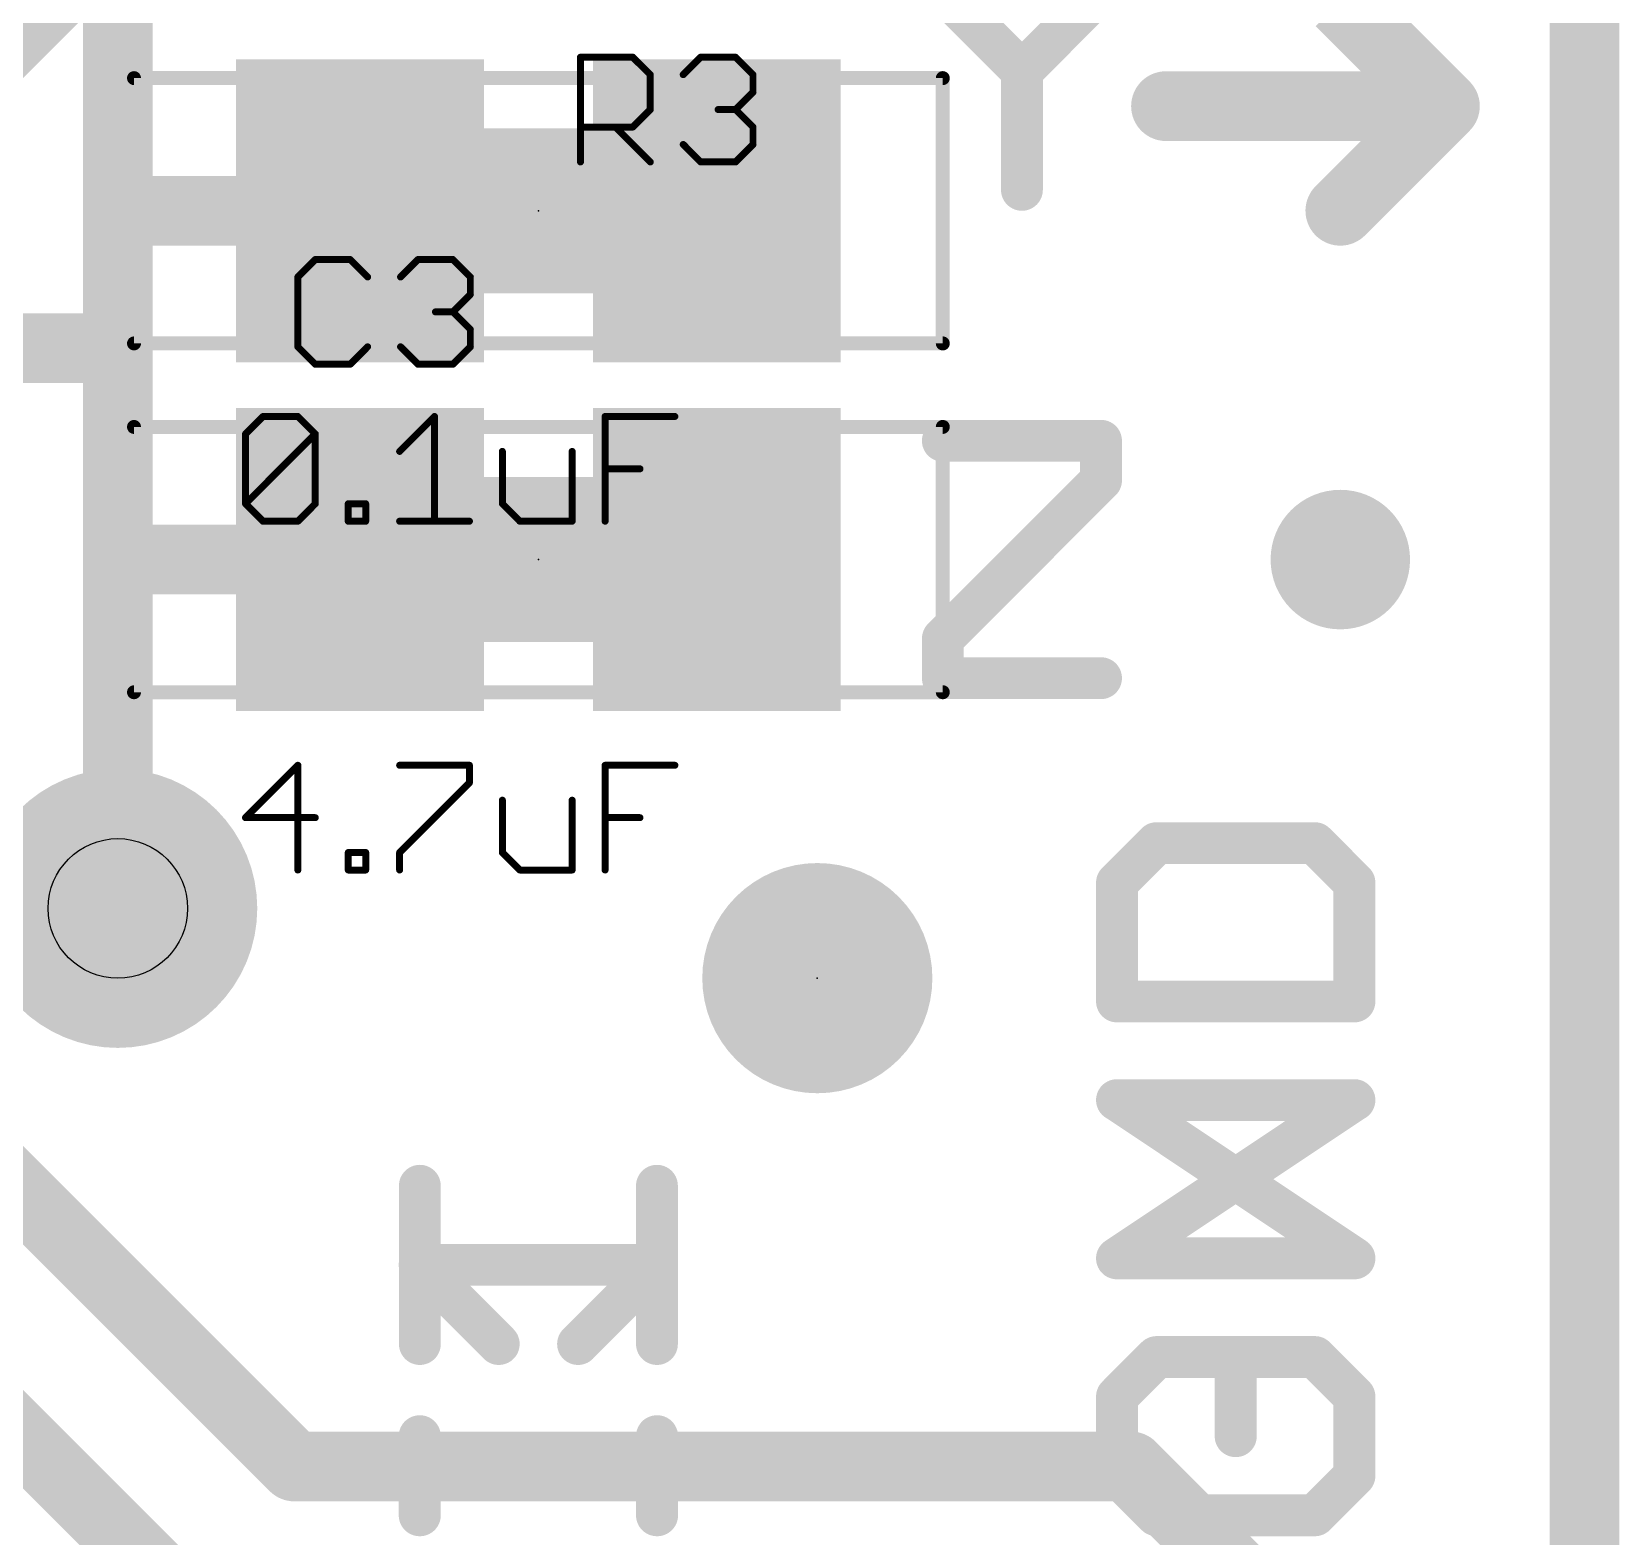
# Model space of a CAD drawing. Extents: x -36 to 72, y -7 to 16.
# Drawn here: x 9.58 to 15.37, y 2.79 to 8.27 of the extents above; entities that cross this region are included whole.
import ezdxf

# ---------------------------------------------------------------- set-up
doc = ezdxf.new("R2010")
doc.units = 0
for name, color, linetype in [('1', 12, 'CONTINUOUS'), ('16', 132, 'CONTINUOUS'), ('18', 110, 'CONTINUOUS'), ('20', 53, 'CONTINUOUS'), ('21', 53, 'CONTINUOUS'), ('22', 53, 'CONTINUOUS'), ('23', 53, 'CONTINUOUS'), ('25', 253, 'CONTINUOUS'), ('27', 253, 'CONTINUOUS'), ('29', 253, 'CONTINUOUS'), ('31', 253, 'CONTINUOUS'), ('35', 253, 'CONTINUOUS'), ('39', 12, 'CONTINUOUS'), ('44', 253, 'CONTINUOUS'), ('51', 53, 'CONTINUOUS')]:
    doc.layers.add(name, color=color, linetype=linetype)

# ---------------------------------------------------------------- blocks, each defined once
blk = doc.blocks.new('RECT')
blk.add_solid([(-0.5, -0.5), (0.5, -0.5), (-0.5, 0.5), (0.5, 0.5)])
blk = doc.blocks.new('PIE')
at = {"const_width": 0.5}
blk.add_lwpolyline([(0, -0.25, 1), (0, 0.25, 1), (0, -0.25)], format="xyb", dxfattribs=at)
blk = doc.blocks.new('ROUNDV')
at = {"const_width": 0.5}
blk.add_lwpolyline([(0, -0.25, 1), (0, 0.25, 1), (0, -0.25)], format="xyb", dxfattribs=at)

msp = doc.modelspace()

# ---------------------------------------------------------------- linework, layer by layer
at = {"layer": '1', "const_width": 0.254}
for points in [[(15.24, 15.24), (15.24, 0)], [(9.898, 7.62), (9.898, 8.887)], [(9.898, 7.12), (9.898, 7.62)], [(9.898, 7.62), (10.78, 7.62)], [(9.898, 7.12), (8.895, 7.12)], [(9.898, 6.35), (9.898, 7.12)], [(9.898, 5.08), (9.898, 6.35)], [(9.898, 6.35), (10.78, 6.35)], [(10.541, 3.048), (8.12, 5.469)], [(11.43, 1.27), (7.62, 5.08)], [(13.589, 3.048), (10.541, 3.048)], [(13.97, 2.667), (13.589, 3.048)], [(13.97, 1.27), (13.97, 2.667)]]:
    msp.add_lwpolyline(points, dxfattribs=at)
at = {"layer": '1', "const_width": 0.127}
for points in [[(9.9615, 7.62, 1), (9.8345, 7.62)], [(9.898, 7.6835, 1), (9.898, 7.5565)], [(10.78, 7.5565, 1), (10.78, 7.6835)], [(9.8345, 7.62, 1), (9.9615, 7.62)], [(9.9615, 7.12, 1), (9.8345, 7.12)], [(9.898, 7.0565, 1), (9.898, 7.1835)], [(9.8345, 7.12, 1), (9.9615, 7.12)], [(9.9615, 6.35, 1), (9.8345, 6.35)], [(9.898, 6.4135, 1), (9.898, 6.2865)], [(10.78, 6.2865, 1), (10.78, 6.4135)], [(9.8345, 6.35, 1), (9.9615, 6.35)], [(9.8345, 5.08, 1), (9.9615, 5.08)], [(10.541, 3.1115, 1), (10.541, 2.9845)], [(10.4961, 3.0031, 1), (10.5859, 3.0929)], [(13.6339, 3.0929, 1), (13.5441, 3.0031)], [(13.589, 2.9845, 1), (13.589, 3.1115)], [(14.0335, 2.667, 1), (13.9065, 2.667)]]:
    msp.add_lwpolyline(points, format="xyb", dxfattribs=at)
at = {"layer": '16', "const_width": 0.254}
for points in [[(15.24, 15.24), (15.24, 0)], [(9.398, 8.128), (10.16, 8.89)], [(7.62, 5.08), (9.898, 5.08)]]:
    msp.add_lwpolyline(points, dxfattribs=at)
at = {"layer": '16', "const_width": 0.127}
msp.add_lwpolyline([(9.898, 5.0165, 1), (9.898, 5.1435)], format="xyb", dxfattribs=at)
at = {"layer": '20', "const_width": 0.2032}
msp.add_lwpolyline([(15.24, 15.24), (15.24, 0)], dxfattribs=at)
at = {"layer": '21'}
for points, const_width in [([(14.732, 8.001), (14.351, 8.382)], 0.254), ([(12.9032, 8.4165), (13.1913, 8.1284)], 0.1524), ([(13.1913, 8.1284), (13.4794, 8.4165)], 0.1524), ([(13.1913, 8.1284), (13.1913, 7.6962)], 0.1524), ([(14.732, 8.001), (13.716, 8.001)], 0.254), ([(14.732, 8.001), (14.351, 7.62)], 0.254), ([(11.43, 7.6505), (11.43, 7.5895)], 0.4064), ([(12.9032, 6.7825), (13.4794, 6.7825)], 0.1524), ([(13.4794, 6.7825), (13.4794, 6.6385)], 0.1524), ([(13.4794, 6.6385), (12.9032, 6.0623)], 0.1524), ([(11.43, 6.3805), (11.43, 6.3195)], 0.4064), ([(12.9032, 6.0623), (12.9032, 5.9182)], 0.1524), ([(12.9032, 5.9182), (13.4794, 5.9182)], 0.1524), ([(13.6815, 5.3175), (13.5375, 5.1734)], 0.1524), ([(14.2577, 5.3175), (13.6815, 5.3175)], 0.1524), ([(14.4018, 5.1734), (14.2577, 5.3175)], 0.1524), ([(13.5375, 5.1734), (13.5375, 4.7412)], 0.1524), ([(14.4018, 4.7412), (14.4018, 5.1734)], 0.1524), ([(13.5375, 4.7412), (14.4018, 4.7412)], 0.1524), ([(13.5375, 3.8057), (14.4018, 4.3819)], 0.1524), ([(14.4018, 4.3819), (13.5375, 4.3819)], 0.1524), ([(11.8618, 3.4939), (11.8618, 4.0701)], 0.1524), ([(14.4018, 3.8057), (13.5375, 3.8057)], 0.1524), ([(11.2856, 3.4939), (10.9975, 3.782)], 0.1524), ([(10.9975, 3.782), (11.8618, 3.782)], 0.1524), ([(13.6815, 3.4464), (13.5375, 3.3024)], 0.1524), ([(14.2577, 3.4464), (13.9696, 3.4464)], 0.1524), ([(13.9696, 3.4464), (13.9696, 3.1583)], 0.1524), ([(14.4018, 3.3024), (14.2577, 3.4464)], 0.1524), ([(13.5375, 3.3024), (13.5375, 3.0143)], 0.1524), ([(14.4018, 3.0143), (14.4018, 3.3024)], 0.1524), ([(10.9975, 2.8702), (10.9975, 3.1583)], 0.1524), ([(11.8618, 2.8702), (11.8618, 3.1583)], 0.1524), ([(11.8618, 3.0143), (10.9975, 3.0143)], 0.1524), ([(13.5375, 3.0143), (13.6815, 2.8702)], 0.1524), ([(14.2577, 2.8702), (14.4018, 3.0143)], 0.1524), ([(13.6815, 2.8702), (14.2577, 2.8702)], 0.1524)]:
    msp.add_lwpolyline(points, dxfattribs=dict(at, const_width=const_width))
for points, const_width in [([(13.2294, 8.1284, 1), (13.1532, 8.1284)], 0.0762), ([(13.1644, 8.1553, 1), (13.2183, 8.1014)], 0.0762), ([(13.1644, 8.1014, 1), (13.2183, 8.1553)], 0.0762), ([(13.716, 8.0645, 1), (13.716, 7.9375)], 0.127), ([(14.7769, 7.9561, 1), (14.6871, 8.0459)], 0.127), ([(14.6871, 7.9561, 1), (14.7769, 8.0459)], 0.127), ([(14.732, 7.9375, 1), (14.732, 8.0645)], 0.127), ([(11.5316, 7.6505, 1), (11.3284, 7.6505)], 0.2032), ([(11.3284, 7.5895, 1), (11.5316, 7.5895)], 0.2032), ([(13.1532, 7.6962, 1), (13.2294, 7.6962)], 0.0762), ([(14.3061, 7.6649, 1), (14.3959, 7.5751)], 0.127), ([(12.9032, 6.8206, 1), (12.9032, 6.7444)], 0.0762), ([(13.5175, 6.7825, 1), (13.4413, 6.7825)], 0.0762), ([(13.4794, 6.7444, 1), (13.4794, 6.8206)], 0.0762), ([(13.5064, 6.6115, 1), (13.4525, 6.6654)], 0.0762), ([(13.4413, 6.6385, 1), (13.5175, 6.6385)], 0.0762), ([(14.351, 6.223, 1), (14.351, 6.477, 1), (14.351, 6.223)], 0.254), ([(11.5316, 6.3805, 1), (11.3284, 6.3805)], 0.2032), ([(11.3284, 6.3195, 1), (11.5316, 6.3195)], 0.2032), ([(12.9413, 6.0623, 1), (12.8651, 6.0623)], 0.0762), ([(12.8763, 6.0892, 1), (12.9301, 6.0353)], 0.0762), ([(12.9032, 5.9563, 1), (12.9032, 5.8801)], 0.0762), ([(12.8651, 5.9182, 1), (12.9413, 5.9182)], 0.0762), ([(13.4794, 5.8801, 1), (13.4794, 5.9563)], 0.0762), ([(13.6815, 5.3556, 1), (13.6815, 5.2794)], 0.0762), ([(13.7085, 5.2905, 1), (13.6546, 5.3444)], 0.0762), ([(14.2847, 5.3444, 1), (14.2308, 5.2905)], 0.0762), ([(14.2577, 5.2794, 1), (14.2577, 5.3556)], 0.0762), ([(13.5756, 5.1734, 1), (13.4994, 5.1734)], 0.0762), ([(13.5105, 5.2003, 1), (13.5644, 5.1465)], 0.0762), ([(14.4399, 5.1734, 1), (14.3637, 5.1734)], 0.0762), ([(14.3749, 5.1465, 1), (14.4287, 5.2003)], 0.0762), ([(13.5375, 4.7793, 1), (13.5375, 4.7031)], 0.0762), ([(14.4018, 4.7031, 1), (14.4018, 4.7793)], 0.0762), ([(13.4994, 4.7412, 1), (13.5756, 4.7412)], 0.0762), ([(14.3637, 4.7412, 1), (14.4399, 4.7412)], 0.0762), ([(13.5375, 4.42, 1), (13.5375, 4.3438)], 0.0762), ([(14.4229, 4.3502, 1), (14.3807, 4.4136)], 0.0762), ([(14.4018, 4.3438, 1), (14.4018, 4.42)], 0.0762), ([(11.8999, 4.0701, 1), (11.8237, 4.0701)], 0.0762), ([(13.5163, 3.8374, 1), (13.5586, 3.774)], 0.0762), ([(13.5375, 3.8438, 1), (13.5375, 3.7676)], 0.0762), ([(14.4018, 3.7676, 1), (14.4018, 3.8438)], 0.0762), ([(11.0244, 3.8089, 1), (10.9705, 3.755)], 0.0762), ([(10.9975, 3.8201, 1), (10.9975, 3.7439)], 0.0762), ([(11.8618, 3.7439, 1), (11.8618, 3.8201)], 0.0762), ([(11.2586, 3.4669, 1), (11.3125, 3.5208)], 0.0762), ([(11.8237, 3.4939, 1), (11.8999, 3.4939)], 0.0762), ([(13.7085, 3.4195, 1), (13.6546, 3.4734)], 0.0762), ([(13.9696, 3.4845, 1), (13.9696, 3.4083)], 0.0762), ([(14.0077, 3.4464, 1), (13.9315, 3.4464)], 0.0762), ([(14.2847, 3.4734, 1), (14.2308, 3.4195)], 0.0762), ([(14.2577, 3.4083, 1), (14.2577, 3.4845)], 0.0762), ([(13.5105, 3.3293, 1), (13.5644, 3.2754)], 0.0762), ([(13.5756, 3.3024, 1), (13.4994, 3.3024)], 0.0762), ([(14.4399, 3.3024, 1), (14.3637, 3.3024)], 0.0762), ([(14.3749, 3.2754, 1), (14.4287, 3.3293)], 0.0762), ([(11.0356, 3.1583, 1), (10.9594, 3.1583)], 0.0762), ([(11.8999, 3.1583, 1), (11.8237, 3.1583)], 0.0762), ([(13.9315, 3.1583, 1), (14.0077, 3.1583)], 0.0762), ([(10.9975, 3.0524, 1), (10.9975, 2.9762)], 0.0762), ([(11.8618, 2.9762, 1), (11.8618, 3.0524)], 0.0762), ([(13.5644, 3.0412, 1), (13.5105, 2.9873)], 0.0762), ([(14.4287, 2.9873, 1), (14.3749, 3.0412)], 0.0762), ([(13.4994, 3.0143, 1), (13.5756, 3.0143)], 0.0762), ([(14.3637, 3.0143, 1), (14.4399, 3.0143)], 0.0762), ([(10.9594, 2.8702, 1), (11.0356, 2.8702)], 0.0762), ([(11.8237, 2.8702, 1), (11.8999, 2.8702)], 0.0762), ([(13.6815, 2.9083, 1), (13.6815, 2.8321)], 0.0762), ([(13.6546, 2.8433, 1), (13.7085, 2.8971)], 0.0762), ([(14.2308, 2.8971, 1), (14.2847, 2.8433)], 0.0762), ([(14.2577, 2.8321, 1), (14.2577, 2.9083)], 0.0762)]:
    msp.add_lwpolyline(points, format="xyb", dxfattribs=dict(at, const_width=const_width))
at = {"layer": '22', "const_width": 0.1524}
for points in [[(13.5382, 5.1734), (13.6823, 5.3175)], [(13.6823, 5.3175), (14.2585, 5.3175)], [(14.2585, 5.3175), (14.4025, 5.1734)], [(13.5382, 4.7412), (13.5382, 5.1734)], [(14.4025, 5.1734), (14.4025, 4.7412)], [(14.4025, 4.7412), (13.5382, 4.7412)], [(14.4025, 3.8057), (13.5382, 4.3819)], [(13.5382, 4.3819), (14.4025, 4.3819)], [(10.9982, 3.4939), (10.9982, 4.0701)], [(13.5382, 3.8057), (14.4025, 3.8057)], [(11.8625, 3.782), (10.9982, 3.782)], [(11.5744, 3.4939), (11.8625, 3.782)], [(13.5382, 3.3024), (13.6823, 3.4464)], [(13.6823, 3.4464), (13.9704, 3.4464)], [(13.9704, 3.4464), (13.9704, 3.1583)], [(14.2585, 3.4464), (14.4025, 3.3024)], [(13.5382, 3.0143), (13.5382, 3.3024)], [(14.4025, 3.3024), (14.4025, 3.0143)], [(10.9982, 2.8702), (10.9982, 3.1583)], [(11.8625, 2.8702), (11.8625, 3.1583)], [(10.9982, 3.0143), (11.8625, 3.0143)], [(13.6823, 2.8702), (13.5382, 3.0143)], [(14.4025, 3.0143), (14.2585, 2.8702)], [(14.2585, 2.8702), (13.6823, 2.8702)]]:
    msp.add_lwpolyline(points, dxfattribs=at)
at = {"layer": '22', "const_width": 0.0762}
for points in [[(13.6823, 5.3556, 1), (13.6823, 5.2794)], [(13.7092, 5.2905, 1), (13.6553, 5.3444)], [(14.2854, 5.3444, 1), (14.2315, 5.2905)], [(14.2585, 5.2794, 1), (14.2585, 5.3556)], [(13.5763, 5.1734, 1), (13.5001, 5.1734)], [(13.5113, 5.2003, 1), (13.5651, 5.1465)], [(14.4406, 5.1734, 1), (14.3644, 5.1734)], [(14.3756, 5.1465, 1), (14.4295, 5.2003)], [(13.5382, 4.7793, 1), (13.5382, 4.7031)], [(14.4025, 4.7031, 1), (14.4025, 4.7793)], [(13.5001, 4.7412, 1), (13.5763, 4.7412)], [(14.3644, 4.7412, 1), (14.4406, 4.7412)], [(13.5593, 4.4136, 1), (13.5171, 4.3502)], [(13.5382, 4.42, 1), (13.5382, 4.3438)], [(14.4025, 4.3438, 1), (14.4025, 4.42)], [(11.0363, 4.0701, 1), (10.9601, 4.0701)], [(13.5382, 3.8438, 1), (13.5382, 3.7676)], [(14.3814, 3.774, 1), (14.4237, 3.8374)], [(14.4025, 3.7676, 1), (14.4025, 3.8438)], [(10.9982, 3.8201, 1), (10.9982, 3.7439)], [(11.8895, 3.755, 1), (11.8356, 3.8089)], [(11.8625, 3.7439, 1), (11.8625, 3.8201)], [(10.9601, 3.4939, 1), (11.0363, 3.4939)], [(11.5475, 3.5208, 1), (11.6014, 3.4669)], [(13.6823, 3.4845, 1), (13.6823, 3.4083)], [(13.7092, 3.4195, 1), (13.6553, 3.4734)], [(14.0085, 3.4464, 1), (13.9323, 3.4464)], [(13.9704, 3.4083, 1), (13.9704, 3.4845)], [(14.2854, 3.4734, 1), (14.2315, 3.4195)], [(13.5763, 3.3024, 1), (13.5001, 3.3024)], [(13.5113, 3.3293, 1), (13.5651, 3.2754)], [(14.4406, 3.3024, 1), (14.3644, 3.3024)], [(14.3756, 3.2754, 1), (14.4295, 3.3293)], [(11.0363, 3.1583, 1), (10.9601, 3.1583)], [(11.9006, 3.1583, 1), (11.8244, 3.1583)], [(13.9323, 3.1583, 1), (14.0085, 3.1583)], [(10.9982, 3.0524, 1), (10.9982, 2.9762)], [(11.8625, 2.9762, 1), (11.8625, 3.0524)], [(13.5651, 3.0412, 1), (13.5113, 2.9873)], [(14.4295, 2.9873, 1), (14.3756, 3.0412)], [(13.5001, 3.0143, 1), (13.5763, 3.0143)], [(14.3644, 3.0143, 1), (14.4406, 3.0143)], [(10.9601, 2.8702, 1), (11.0363, 2.8702)], [(11.8244, 2.8702, 1), (11.9006, 2.8702)], [(13.6823, 2.9083, 1), (13.6823, 2.8321)], [(13.6553, 2.8433, 1), (13.7092, 2.8971)], [(14.2315, 2.8971, 1), (14.2854, 2.8433)], [(14.2585, 2.8321, 1), (14.2585, 2.9083)]]:
    msp.add_lwpolyline(points, format="xyb", dxfattribs=at)
at = {"layer": '23'}
for p in [(11.43, 7.62), (11.43, 6.35), (12.446, 4.826)]:
    msp.add_point(p, dxfattribs=at)
at = {"layer": '25', "const_width": 0.0127}
for points in [[(11.5896, 8.1791, 1), (11.5769, 8.1791)], [(11.5833, 8.1855, 1), (11.5833, 8.1728)], [(11.7784, 8.1836, 1), (11.7695, 8.1746)], [(11.7739, 8.1728, 1), (11.7739, 8.1855)], [(12.021, 8.1855, 1), (12.021, 8.1728)], [(12.0255, 8.1746, 1), (12.0166, 8.1836)], [(12.1526, 8.1836, 1), (12.1437, 8.1746)], [(12.1482, 8.1728, 1), (12.1482, 8.1855)], [(11.8438, 8.1156, 1), (11.8312, 8.1156)], [(11.833, 8.1111, 1), (11.842, 8.1201)], [(11.953, 8.1201, 1), (11.962, 8.1111)], [(12.2181, 8.1156, 1), (12.2054, 8.1156)], [(12.2072, 8.1111, 1), (12.2162, 8.1201)], [(12.2054, 8.052, 1), (12.2181, 8.052)], [(12.2162, 8.0475, 1), (12.2072, 8.0565)], [(11.8312, 7.9885, 1), (11.8438, 7.9885)], [(11.842, 7.984, 1), (11.833, 7.993)], [(12.0846, 7.9948, 1), (12.0846, 7.9821)], [(12.1526, 7.993, 1), (12.1437, 7.984)], [(12.1437, 7.993, 1), (12.1526, 7.984)], [(12.1482, 7.9821, 1), (12.1482, 7.9948)], [(11.5833, 7.9313, 1), (11.5833, 7.9186)], [(11.7149, 7.9294, 1), (11.7059, 7.9204)], [(11.7695, 7.9294, 1), (11.7784, 7.9204)], [(11.7739, 7.9186, 1), (11.7739, 7.9313)], [(12.2181, 7.9249, 1), (12.2054, 7.9249)], [(12.2072, 7.9204, 1), (12.2162, 7.9294)], [(11.962, 7.8658, 1), (11.953, 7.8569)], [(12.2054, 7.8614, 1), (12.2181, 7.8614)], [(12.2162, 7.8569, 1), (12.2072, 7.8658)], [(11.833, 7.7933, 1), (11.842, 7.8023)], [(12.021, 7.8042, 1), (12.021, 7.7915)], [(12.0166, 7.7933, 1), (12.0255, 7.8023)], [(12.1437, 7.8023, 1), (12.1526, 7.7933)], [(12.1482, 7.7915, 1), (12.1482, 7.8042)], [(11.5769, 7.7978, 1), (11.5896, 7.7978)], [(10.6173, 7.4489, 1), (10.6173, 7.4362)], [(10.6217, 7.438, 1), (10.6128, 7.447)], [(10.7489, 7.447, 1), (10.7399, 7.438)], [(10.7444, 7.4362, 1), (10.7444, 7.4489)], [(10.9915, 7.4489, 1), (10.9915, 7.4362)], [(10.9959, 7.438, 1), (10.987, 7.447)], [(11.1231, 7.447, 1), (11.1141, 7.438)], [(11.1186, 7.4362, 1), (11.1186, 7.4489)], [(10.5492, 7.3835, 1), (10.5582, 7.3745)], [(10.5601, 7.379, 1), (10.5474, 7.379)], [(10.8034, 7.3745, 1), (10.8124, 7.3835)], [(10.9234, 7.3835, 1), (10.9324, 7.3745)], [(11.1885, 7.379, 1), (11.1758, 7.379)], [(11.1776, 7.3745, 1), (11.1866, 7.3835)], [(11.1758, 7.3154, 1), (11.1885, 7.3154)], [(11.1866, 7.3109, 1), (11.1776, 7.3199)], [(11.055, 7.2582, 1), (11.055, 7.2455)], [(11.1231, 7.2564, 1), (11.1141, 7.2474)], [(11.1141, 7.2564, 1), (11.1231, 7.2474)], [(11.1186, 7.2455, 1), (11.1186, 7.2582)], [(11.1885, 7.1883, 1), (11.1758, 7.1883)], [(11.1776, 7.1838, 1), (11.1866, 7.1928)], [(10.5582, 7.1292, 1), (10.5492, 7.1203)], [(10.5474, 7.1248, 1), (10.5601, 7.1248)], [(10.8124, 7.1203, 1), (10.8034, 7.1292)], [(10.9324, 7.1292, 1), (10.9234, 7.1203)], [(11.1758, 7.1248, 1), (11.1885, 7.1248)], [(11.1866, 7.1203, 1), (11.1776, 7.1292)], [(10.6173, 7.0676, 1), (10.6173, 7.0549)], [(10.6128, 7.0567, 1), (10.6217, 7.0657)], [(10.7399, 7.0657, 1), (10.7489, 7.0567)], [(10.7444, 7.0549, 1), (10.7444, 7.0676)], [(10.9915, 7.0676, 1), (10.9915, 7.0549)], [(10.987, 7.0567, 1), (10.9959, 7.0657)], [(11.1141, 7.0657, 1), (11.1231, 7.0567)], [(11.1186, 7.0549, 1), (11.1186, 7.0676)]]:
    msp.add_lwpolyline(points, format="xyb", dxfattribs=at)
at = {"layer": '25', "const_width": 0.0254}
for points in [[(11.5833, 7.7978), (11.5833, 8.1791)], [(11.5833, 8.1791), (11.7739, 8.1791)], [(11.7739, 8.1791), (11.8375, 8.1156)], [(11.9575, 8.1156), (12.021, 8.1791)], [(12.021, 8.1791), (12.1482, 8.1791)], [(12.1482, 8.1791), (12.2117, 8.1156)], [(11.8375, 8.1156), (11.8375, 7.9885)], [(12.2117, 8.1156), (12.2117, 8.052)], [(12.2117, 8.052), (12.1482, 7.9885)], [(11.8375, 7.9885), (11.7739, 7.9249)], [(12.1482, 7.9885), (12.0846, 7.9885)], [(12.1482, 7.9885), (12.2117, 7.9249)], [(11.7739, 7.9249), (11.5833, 7.9249)], [(11.7104, 7.9249), (11.8375, 7.7978)], [(12.2117, 7.9249), (12.2117, 7.8614)], [(12.021, 7.7978), (11.9575, 7.8614)], [(12.2117, 7.8614), (12.1482, 7.7978)], [(12.1482, 7.7978), (12.021, 7.7978)], [(10.6173, 7.4425), (10.5537, 7.379)], [(10.7444, 7.4425), (10.6173, 7.4425)], [(10.8079, 7.379), (10.7444, 7.4425)], [(10.9279, 7.379), (10.9915, 7.4425)], [(10.9915, 7.4425), (11.1186, 7.4425)], [(11.1186, 7.4425), (11.1821, 7.379)], [(10.5537, 7.379), (10.5537, 7.1248)], [(11.1821, 7.379), (11.1821, 7.3154)], [(11.1821, 7.3154), (11.1186, 7.2519)], [(11.1186, 7.2519), (11.055, 7.2519)], [(11.1186, 7.2519), (11.1821, 7.1883)], [(11.1821, 7.1883), (11.1821, 7.1248)], [(10.5537, 7.1248), (10.6173, 7.0612)], [(10.7444, 7.0612), (10.8079, 7.1248)], [(10.9915, 7.0612), (10.9279, 7.1248)], [(11.1821, 7.1248), (11.1186, 7.0612)], [(10.6173, 7.0612), (10.7444, 7.0612)], [(11.1186, 7.0612), (10.9915, 7.0612)]]:
    msp.add_lwpolyline(points, dxfattribs=at)
at = {"layer": '27', "const_width": 0.0254}
for points in [[(10.3632, 6.8075), (10.4268, 6.871)], [(10.4268, 6.871), (10.5539, 6.871)], [(10.5539, 6.871), (10.6174, 6.8075)], [(10.9245, 6.7439), (11.0516, 6.871)], [(11.0516, 6.871), (11.0516, 6.4897)], [(11.6729, 6.4897), (11.6729, 6.871)], [(11.6729, 6.871), (11.9271, 6.871)], [(10.3632, 6.5533), (10.3632, 6.8075)], [(10.3632, 6.5533), (10.6174, 6.8075)], [(10.6174, 6.8075), (10.6174, 6.5533)], [(11.2987, 6.7439), (11.2987, 6.5533)], [(11.5529, 6.4897), (11.5529, 6.7439)], [(11.6729, 6.6804), (11.8, 6.6804)], [(10.4268, 6.4897), (10.3632, 6.5533)], [(10.6174, 6.5533), (10.5539, 6.4897)], [(10.7374, 6.4897), (10.7374, 6.5533)], [(10.7374, 6.5533), (10.801, 6.5533)], [(10.801, 6.5533), (10.801, 6.4897)], [(11.2987, 6.5533), (11.3623, 6.4897)], [(10.5539, 6.4897), (10.4268, 6.4897)], [(10.801, 6.4897), (10.7374, 6.4897)], [(10.9245, 6.4897), (11.1787, 6.4897)], [(11.3623, 6.4897), (11.5529, 6.4897)], [(10.5539, 5.601), (10.3632, 5.4104)], [(10.5539, 5.2197), (10.5539, 5.601)], [(10.9245, 5.601), (11.1787, 5.601)], [(11.1787, 5.601), (11.1787, 5.5375)], [(11.6729, 5.2197), (11.6729, 5.601)], [(11.6729, 5.601), (11.9271, 5.601)], [(11.1787, 5.5375), (10.9245, 5.2833)], [(11.2987, 5.4739), (11.2987, 5.2833)], [(11.5529, 5.2197), (11.5529, 5.4739)], [(10.3632, 5.4104), (10.6174, 5.4104)], [(11.6729, 5.4104), (11.8, 5.4104)], [(10.7374, 5.2197), (10.7374, 5.2833)], [(10.7374, 5.2833), (10.801, 5.2833)], [(10.801, 5.2833), (10.801, 5.2197)], [(10.9245, 5.2833), (10.9245, 5.2197)], [(11.2987, 5.2833), (11.3623, 5.2197)], [(10.801, 5.2197), (10.7374, 5.2197)], [(11.3623, 5.2197), (11.5529, 5.2197)]]:
    msp.add_lwpolyline(points, dxfattribs=at)
at = {"layer": '27', "const_width": 0.0127}
for points in [[(10.4268, 6.8774, 1), (10.4268, 6.8647)], [(10.4312, 6.8665, 1), (10.4223, 6.8755)], [(10.5584, 6.8755, 1), (10.5494, 6.8665)], [(10.5539, 6.8647, 1), (10.5539, 6.8774)], [(11.058, 6.871, 1), (11.0453, 6.871)], [(11.0561, 6.8665, 1), (11.0471, 6.8755)], [(11.6729, 6.8774, 1), (11.6729, 6.8647)], [(11.6793, 6.871, 1), (11.6666, 6.871)], [(11.9271, 6.8647, 1), (11.9271, 6.8774)], [(10.3587, 6.812, 1), (10.3677, 6.803)], [(10.3696, 6.8075, 1), (10.3569, 6.8075)], [(10.6238, 6.8075, 1), (10.6111, 6.8075)], [(10.6219, 6.803, 1), (10.6129, 6.812)], [(10.6129, 6.803, 1), (10.6219, 6.812)], [(10.92, 6.7484, 1), (10.929, 6.7394)], [(11.3051, 6.7439, 1), (11.2924, 6.7439)], [(11.5593, 6.7439, 1), (11.5466, 6.7439)], [(11.6729, 6.6867, 1), (11.6729, 6.674)], [(11.8, 6.674, 1), (11.8, 6.6867)], [(10.3677, 6.5577, 1), (10.3587, 6.5488)], [(10.3587, 6.5577, 1), (10.3677, 6.5488)], [(10.3569, 6.5533, 1), (10.3696, 6.5533)], [(10.6111, 6.5533, 1), (10.6238, 6.5533)], [(10.6219, 6.5488, 1), (10.6129, 6.5577)], [(10.7438, 6.5533, 1), (10.7311, 6.5533)], [(10.7374, 6.5596, 1), (10.7374, 6.5469)], [(10.8073, 6.5533, 1), (10.7946, 6.5533)], [(10.801, 6.5469, 1), (10.801, 6.5596)], [(11.3032, 6.5577, 1), (11.2942, 6.5488)], [(11.2924, 6.5533, 1), (11.3051, 6.5533)], [(10.4268, 6.4961, 1), (10.4268, 6.4833)], [(10.4223, 6.4852, 1), (10.4312, 6.4942)], [(10.5494, 6.4942, 1), (10.5584, 6.4852)], [(10.5539, 6.4833, 1), (10.5539, 6.4961)], [(10.7374, 6.4961, 1), (10.7374, 6.4833)], [(10.7311, 6.4897, 1), (10.7438, 6.4897)], [(10.7946, 6.4897, 1), (10.8073, 6.4897)], [(10.801, 6.4833, 1), (10.801, 6.4961)], [(10.9245, 6.4961, 1), (10.9245, 6.4833)], [(11.0453, 6.4897, 1), (11.058, 6.4897)], [(11.1787, 6.4833, 1), (11.1787, 6.4961)], [(11.3623, 6.4961, 1), (11.3623, 6.4833)], [(11.3578, 6.4852, 1), (11.3668, 6.4942)], [(11.5466, 6.4897, 1), (11.5593, 6.4897)], [(11.5529, 6.4833, 1), (11.5529, 6.4961)], [(11.6666, 6.4897, 1), (11.6793, 6.4897)], [(10.5602, 5.601, 1), (10.5475, 5.601)], [(10.5584, 5.5965, 1), (10.5494, 5.6055)], [(10.9245, 5.6074, 1), (10.9245, 5.5947)], [(11.1851, 5.601, 1), (11.1724, 5.601)], [(11.1787, 5.5947, 1), (11.1787, 5.6074)], [(11.6729, 5.6074, 1), (11.6729, 5.5947)], [(11.6793, 5.601, 1), (11.6666, 5.601)], [(11.9271, 5.5947, 1), (11.9271, 5.6074)], [(11.1724, 5.5375, 1), (11.1851, 5.5375)], [(11.1832, 5.533, 1), (11.1742, 5.542)], [(11.3051, 5.4739, 1), (11.2924, 5.4739)], [(11.5593, 5.4739, 1), (11.5466, 5.4739)], [(10.3632, 5.4167, 1), (10.3632, 5.404)], [(10.3587, 5.4149, 1), (10.3677, 5.4059)], [(10.6174, 5.404, 1), (10.6174, 5.4167)], [(11.6729, 5.4167, 1), (11.6729, 5.404)], [(11.8, 5.404, 1), (11.8, 5.4167)], [(10.7438, 5.2833, 1), (10.7311, 5.2833)], [(10.7374, 5.2896, 1), (10.7374, 5.2769)], [(10.8073, 5.2833, 1), (10.7946, 5.2833)], [(10.801, 5.2769, 1), (10.801, 5.2896)], [(10.92, 5.2877, 1), (10.929, 5.2788)], [(10.9309, 5.2833, 1), (10.9182, 5.2833)], [(11.3032, 5.2877, 1), (11.2942, 5.2788)], [(11.2924, 5.2833, 1), (11.3051, 5.2833)], [(10.5475, 5.2197, 1), (10.5602, 5.2197)], [(10.7374, 5.2261, 1), (10.7374, 5.2134)], [(10.7311, 5.2197, 1), (10.7438, 5.2197)], [(10.7946, 5.2197, 1), (10.8073, 5.2197)], [(10.801, 5.2134, 1), (10.801, 5.2261)], [(10.9182, 5.2197, 1), (10.9309, 5.2197)], [(11.3623, 5.2261, 1), (11.3623, 5.2134)], [(11.3578, 5.2152, 1), (11.3668, 5.2242)], [(11.5466, 5.2197, 1), (11.5593, 5.2197)], [(11.5529, 5.2134, 1), (11.5529, 5.2261)], [(11.6666, 5.2197, 1), (11.6793, 5.2197)]]:
    msp.add_lwpolyline(points, format="xyb", dxfattribs=at)
at = {"layer": '39', "const_width": 0.0508}
for points in [[(9.957, 8.103), (12.903, 8.103)], [(9.957, 7.137), (9.957, 8.103)], [(12.903, 8.103), (12.903, 7.137)], [(12.903, 7.137), (9.957, 7.137)], [(9.957, 6.833), (12.903, 6.833)], [(9.957, 5.867), (9.957, 6.833)], [(12.903, 6.833), (12.903, 5.867)], [(12.903, 5.867), (9.957, 5.867)]]:
    msp.add_lwpolyline(points, dxfattribs=at)
at = {"layer": '39', "const_width": 0.0254}
for points in [[(9.957, 8.1157, 1), (9.957, 8.0903)], [(9.9697, 8.103, 1), (9.9443, 8.103)], [(12.9157, 8.103, 1), (12.8903, 8.103)], [(12.903, 8.0903, 1), (12.903, 8.1157)], [(9.957, 7.1497, 1), (9.957, 7.1243)], [(9.9443, 7.137, 1), (9.9697, 7.137)], [(12.8903, 7.137, 1), (12.9157, 7.137)], [(12.903, 7.1243, 1), (12.903, 7.1497)], [(9.957, 6.8457, 1), (9.957, 6.8203)], [(9.9697, 6.833, 1), (9.9443, 6.833)], [(12.9157, 6.833, 1), (12.8903, 6.833)], [(12.903, 6.8203, 1), (12.903, 6.8457)], [(9.957, 5.8797, 1), (9.957, 5.8543)], [(9.9443, 5.867, 1), (9.9697, 5.867)], [(12.8903, 5.867, 1), (12.9157, 5.867)], [(12.903, 5.8543, 1), (12.903, 5.8797)]]:
    msp.add_lwpolyline(points, format="xyb", dxfattribs=at)
at = {"layer": '44'}
msp.add_circle((9.898, 5.08), 0.254, dxfattribs=at)
at = {"layer": '51', "const_width": 0.1524}
for points in [[(11.185, 7.844), (11.675, 7.844)], [(11.675, 7.396), (11.185, 7.396)], [(11.185, 6.574), (11.675, 6.574)], [(11.675, 6.126), (11.185, 6.126)]]:
    msp.add_lwpolyline(points, dxfattribs=at)
at = {"layer": '51', "const_width": 0.0762}
for points in [[(11.185, 7.8821, 1), (11.185, 7.8059)], [(11.675, 7.8059, 1), (11.675, 7.8821)], [(11.185, 7.4341, 1), (11.185, 7.3579)], [(11.675, 7.3579, 1), (11.675, 7.4341)], [(11.185, 6.6121, 1), (11.185, 6.5359)], [(11.675, 6.5359, 1), (11.675, 6.6121)], [(11.185, 6.1641, 1), (11.185, 6.0879)], [(11.675, 6.0879, 1), (11.675, 6.1641)]]:
    msp.add_lwpolyline(points, format="xyb", dxfattribs=at)

# ---------------------------------------------------------------- block references
at = {"layer": '1'}
for name, p, xscale, yscale in [('RECT', (10.78, 7.62), 0.7, 0.9), ('RECT', (12.08, 7.62), 0.7, 0.9), ('RECT', (10.78, 6.35), 0.7, 0.9), ('RECT', (12.08, 6.35), 0.7, 0.9), ('PIE', (12.446, 4.826), 0.635, 0.635)]:
    msp.add_blockref(name, p, dxfattribs=dict(at, xscale=xscale, yscale=yscale))
at = {"layer": '18', "xscale": 1.016, "yscale": 1.016}
msp.add_blockref('ROUNDV', (9.898, 5.08), dxfattribs=at)
msp.add_blockref('ROUNDV', (9.898, 5.08), dxfattribs=at)
at = {"layer": '29'}
for name, p, xscale, yscale in [('RECT', (10.78, 7.62), 0.9032, 1.1032), ('RECT', (12.08, 7.62), 0.9032, 1.1032), ('RECT', (10.78, 6.35), 0.9032, 1.1032), ('RECT', (12.08, 6.35), 0.9032, 1.1032), ('PIE', (12.446, 4.826), 0.8382, 0.8382)]:
    msp.add_blockref(name, p, dxfattribs=dict(at, xscale=xscale, yscale=yscale))
at = {"layer": '31', "xscale": 0.7, "yscale": 0.9}
for p in [(10.78, 7.62), (12.08, 7.62), (10.78, 6.35), (12.08, 6.35)]:
    msp.add_blockref('RECT', p, dxfattribs=at)
at = {"layer": '35', "xscale": 0.3998, "yscale": 0.6}
for p in [(11.43, 7.62), (11.43, 6.35)]:
    msp.add_blockref('RECT', p, dxfattribs=at)
at = {"layer": '51', "xscale": 0.3, "yscale": 0.5999}
for p in [(11.026, 7.6152), (11.8388, 7.6152), (11.026, 6.3452), (11.8388, 6.3452)]:
    msp.add_blockref('RECT', p, dxfattribs=at)

doc.saveas('drawing.dxf')
